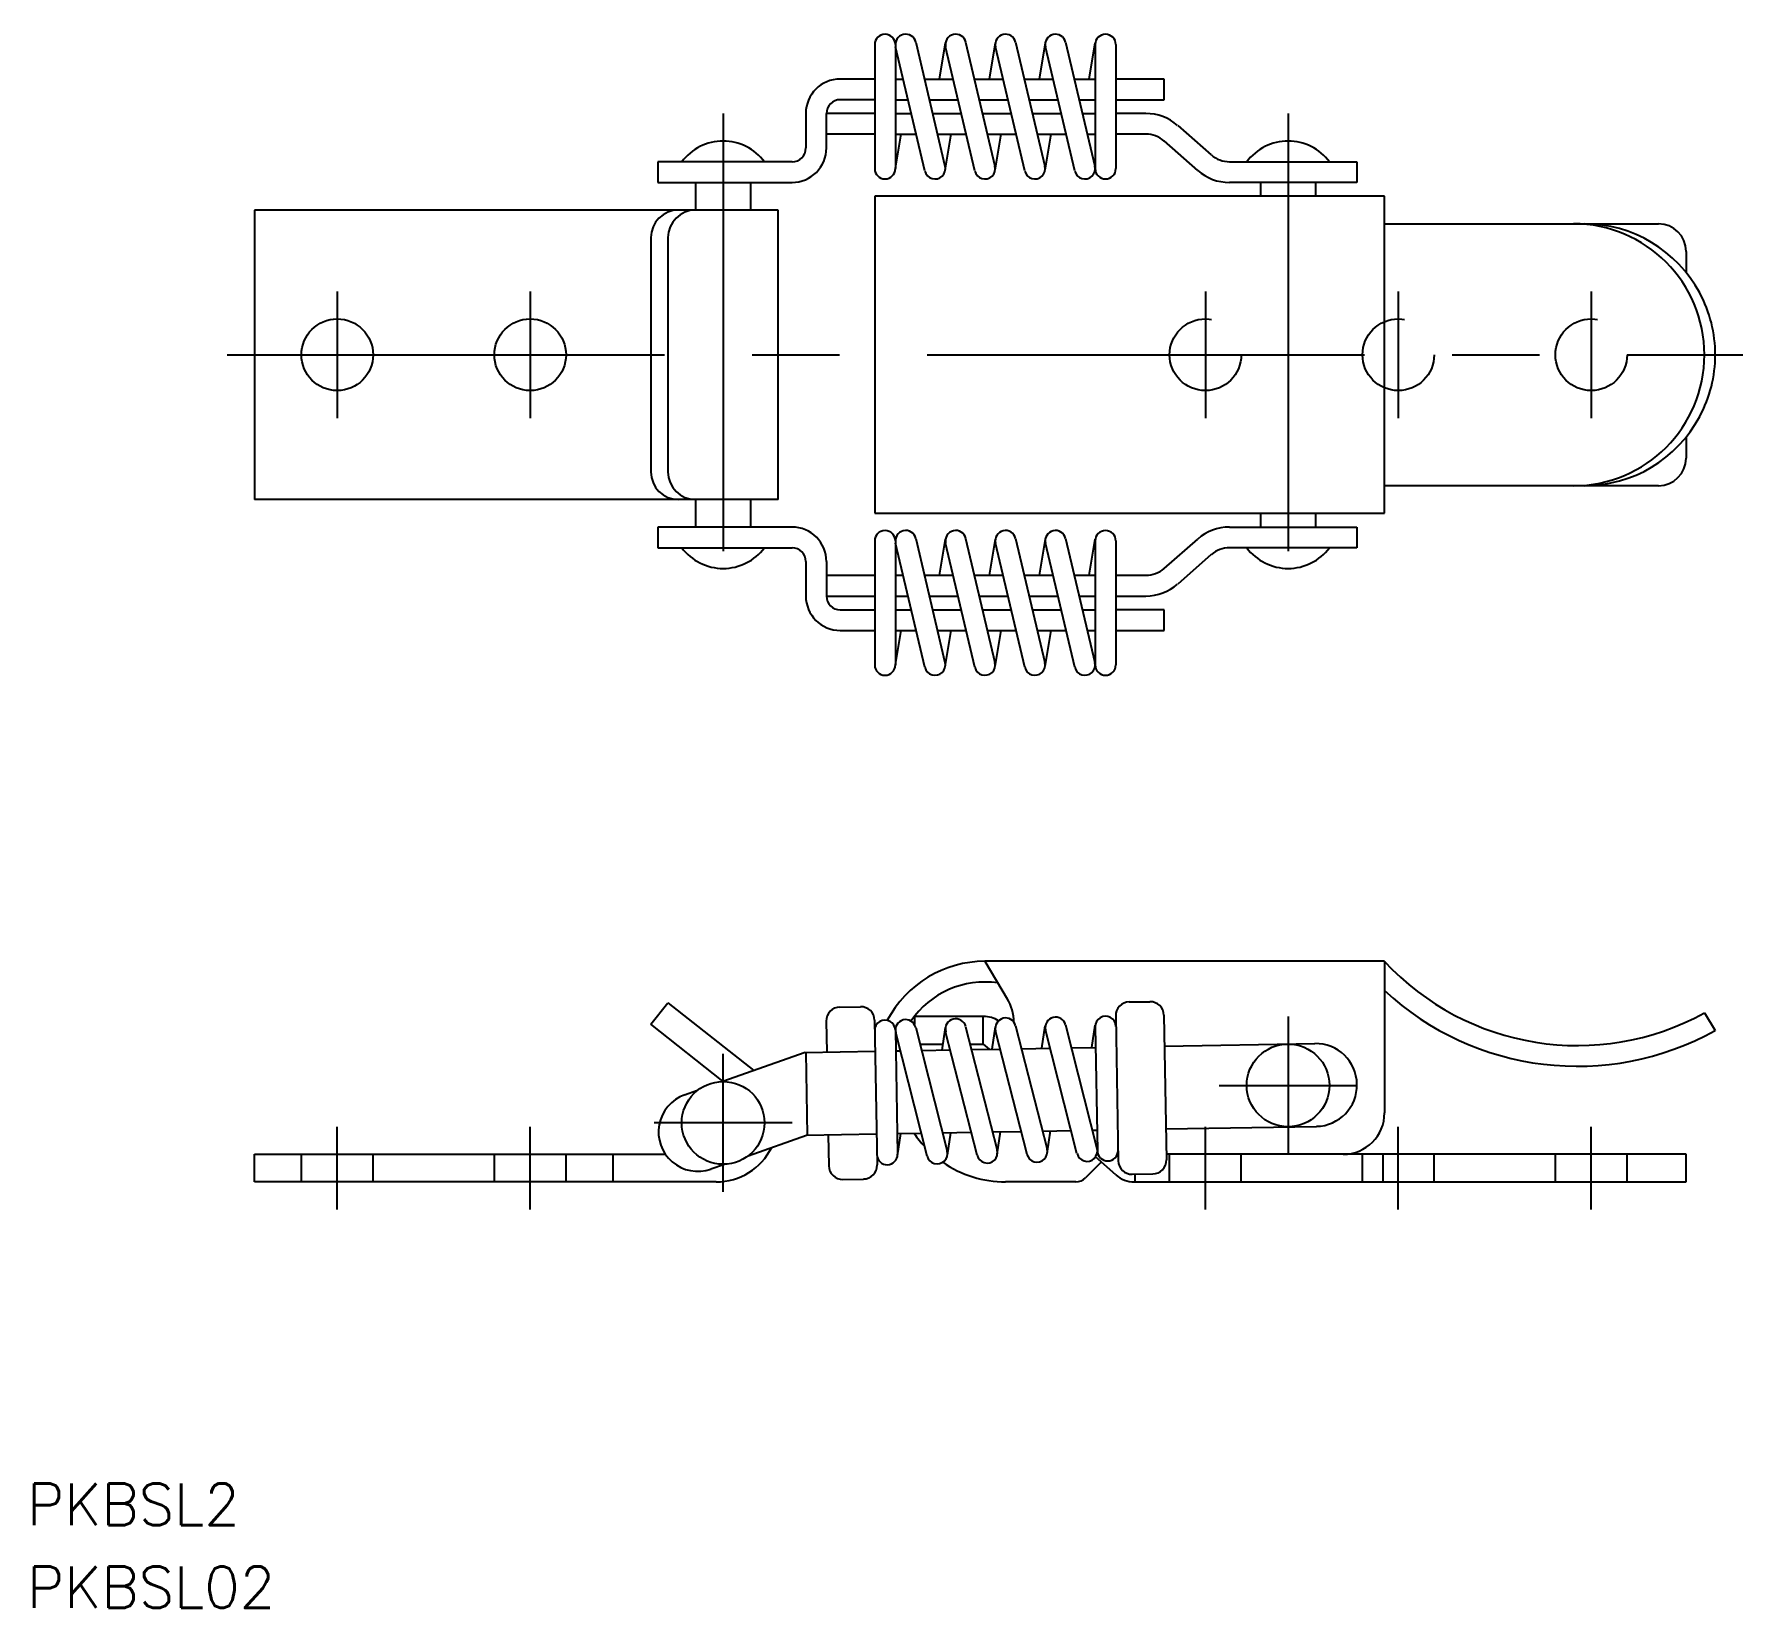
# Model space of a CAD drawing. Extents: x -61 to 63, y -91 to 23.
import ezdxf

# ---------------------------------------------------------------- set-up
doc = ezdxf.new("R2010")
doc.units = 0
doc.linetypes.add('CENTER', pattern=[50.8, 31.75, -6.35, 6.35, -6.35])
doc.linetypes.add('DASHED', pattern=[19.05, 12.7, -6.35])
doc.layers.get('0').update_dxf_attribs({"linetype": 'CONTINUOUS'})
doc.layers.add('CENTER', color=1, linetype='CENTER')
doc.styles.get("Standard").update_dxf_attribs({"font": 'txt.shx', "height": 3, "bigfont": 'bigfont.shx'})

# ---------------------------------------------------------------- blocks, each defined once
blk = doc.blocks.new('*U17')
at = {"color": 7, "linetype": 'CONTINUOUS'}
blk.add_text('PKBSL2', height=3, dxfattribs=at).set_placement((-61.51, -84.89))
blk = doc.blocks.new('*U18')
at = {"color": 7, "linetype": 'CONTINUOUS'}
blk.add_text('PKBSL02', height=3, dxfattribs=at).set_placement((-61.51, -90.9))

msp = doc.modelspace()

# ---------------------------------------------------------------- linework, layer by layer
at = {"color": 7, "linetype": 'CONTINUOUS'}
for p, q in [((0, 22.5), (0, 13.5)), ((1.5, 22.5), (1.5, 13.5)), ((3.65, 13.33), (1.52, 22.33)), ((2.98, 22.68), (5.1, 13.68)), ((4.7, 20), (5.14, 22.63)), ((7.27, 13.33), (5.15, 22.33)), ((6.6, 22.68), (8.73, 13.68)), ((8.32, 20), (8.76, 22.63)), ((10.9, 13.33), (8.77, 22.33)), ((10.23, 22.68), (12.35, 13.68)), ((11.95, 20), (12.39, 22.63)), ((14.52, 13.33), (12.4, 22.33)), ((13.85, 22.68), (15.98, 13.68)), ((15.57, 20), (16.01, 22.63)), ((16, 22.5), (16, 13.5)), ((17.5, 22.5), (17.5, 13.5)), ((0, 20), (-2.5, 20)), ((1.5, 20), (2.07, 20)), ((3.61, 20), (5.69, 20)), ((7.24, 20), (9.32, 20)), ((10.86, 20), (12.94, 20)), ((14.49, 20), (16, 20)), ((21, 20), (17.5, 20)), ((21, 18.5), (21, 20)), ((-5, 17.5), (-5, 15)), ((0, 17.5), (-3.5, 17.5)), ((-3.5, 15), (-3.5, 17.5)), ((0, 18.5), (-2.5, 18.5)), ((1.5, 18.5), (2.42, 18.5)), ((1.5, 17.5), (2.66, 17.5)), ((3.97, 18.5), (6.05, 18.5)), ((4.2, 17.5), (6.28, 17.5)), ((7.59, 18.5), (9.67, 18.5)), ((7.83, 17.5), (9.91, 17.5)), ((11.22, 18.5), (13.3, 18.5)), ((11.45, 17.5), (13.53, 17.5)), ((14.84, 18.5), (16, 18.5)), ((15.08, 17.5), (16, 17.5)), ((17.5, 18.5), (21, 18.5)), ((19.68, 17.5), (17.5, 17.5)), ((21.99, 16.63), (24.43, 14.49)), ((0, 16), (-3.5, 16)), ((1.49, 13.38), (1.93, 16)), ((1.5, 16), (3.01, 16)), ((4.56, 16), (6.64, 16)), ((5.11, 13.38), (5.55, 16)), ((8.18, 16), (10.26, 16)), ((8.74, 13.38), (9.18, 16)), ((11.81, 16), (13.89, 16)), ((12.36, 13.38), (12.8, 16)), ((15.43, 16), (16, 16)), ((19.68, 16), (17.5, 16)), ((23.45, 13.37), (21, 15.51)), ((-6, 14), (-15.74, 14)), ((-15.74, 14), (-15.74, 12.5)), ((25.75, 14), (35, 14)), ((35, 14), (35, 12.5)), ((-15.74, 12.5), (-6, 12.5)), ((-13, 12.5), (-13, 10.5)), ((-9, 12.5), (-9, 10.5)), ((35, 12.5), (25.75, 12.5)), ((28, 12.5), (28, 11.5)), ((32, 12.5), (32, 11.5)), ((37, 11.5), (0, 11.5)), ((0, 11.5), (0, -11.5)), ((37, -11.5), (37, 11.5)), ((-7, 10.5), (-45, 10.5)), ((-45, 10.5), (-45, -10.5)), ((-7, -10.5), (-7, 10.5)), ((37, 9.5), (56.88, 9.5)), ((-16.24, 8.5), (-16.24, -8.5)), ((-15, 8.5), (-15, -8.5)), ((58.88, 7.5), (58.88, 5.99)), ((58.88, -5.99), (58.88, -7.5)), ((56.88, -9.5), (37, -9.5)), ((-7, -10.5), (-45, -10.5)), ((-13, -10.5), (-13, -12.5)), ((-9, -10.5), (-9, -12.5)), ((0, -11.5), (37, -11.5)), ((28, -11.5), (28, -12.5)), ((32, -11.5), (32, -12.5)), ((-6, -12.5), (-15.74, -12.5)), ((-15.74, -12.5), (-15.74, -14)), ((0, -13.5), (0, -22.5)), ((1.5, -13.5), (1.5, -22.5)), ((2.98, -13.33), (5.1, -22.33)), ((4.7, -16), (5.14, -13.38)), ((6.6, -13.33), (8.73, -22.33)), ((8.32, -16), (8.76, -13.38)), ((10.23, -13.33), (12.35, -22.33)), ((11.95, -16), (12.39, -13.38)), ((13.85, -13.33), (15.98, -22.33)), ((15.57, -16), (16.01, -13.38)), ((16, -13.5), (16, -22.5)), ((17.5, -13.5), (17.5, -22.5)), ((21, -15.51), (23.45, -13.37)), ((25.75, -12.5), (35, -12.5)), ((35, -12.5), (35, -14)), ((-15.74, -14), (-6, -14)), ((3.65, -22.67), (1.52, -13.67)), ((7.27, -22.67), (5.15, -13.67)), ((10.9, -22.67), (8.77, -13.67)), ((14.52, -22.67), (12.4, -13.67)), ((24.43, -14.49), (21.99, -16.63)), ((35, -14), (25.75, -14)), ((-5, -15), (-5, -17.5)), ((-3.5, -15), (-3.5, -17.5)), ((-3.5, -16), (0, -16)), ((1.5, -16), (2.07, -16)), ((3.61, -16), (5.69, -16)), ((7.24, -16), (9.32, -16)), ((10.86, -16), (12.94, -16)), ((14.49, -16), (16, -16)), ((17.5, -16), (19.68, -16)), ((-3.5, -17.5), (0, -17.5)), ((-2.5, -18.5), (0, -18.5)), ((1.5, -17.5), (2.42, -17.5)), ((1.5, -18.5), (2.66, -18.5)), ((3.97, -17.5), (6.05, -17.5)), ((4.2, -18.5), (6.28, -18.5)), ((7.59, -17.5), (9.67, -17.5)), ((7.83, -18.5), (9.91, -18.5)), ((11.22, -17.5), (13.3, -17.5)), ((11.45, -18.5), (13.53, -18.5)), ((14.84, -17.5), (16, -17.5)), ((15.08, -18.5), (16, -18.5)), ((17.5, -17.5), (19.68, -17.5)), ((21, -18.5), (17.5, -18.5)), ((21, -20), (21, -18.5)), ((-2.5, -20), (0, -20)), ((1.49, -22.62), (1.93, -20)), ((1.5, -20), (3.01, -20)), ((4.56, -20), (6.64, -20)), ((5.11, -22.62), (5.55, -20)), ((8.18, -20), (10.26, -20)), ((8.74, -22.62), (9.18, -20)), ((11.81, -20), (13.89, -20)), ((12.36, -22.62), (12.8, -20)), ((15.43, -20), (16, -20)), ((17.5, -20), (21, -20)), ((37, -44), (8, -44)), ((8, -44), (9.61, -46.71)), ((37, -44), (37, -55)), ((-16.24, -48.57), (-15, -47)), ((-15, -47), (-8.77, -51.92)), ((18.47, -46.95), (19.97, -46.93)), ((-3.51, -48.34), (-3.47, -50.59)), ((-2.53, -47.32), (-1.03, -47.29)), ((-0.01, -48.27), (0.17, -58.77)), ((7.91, -48), (2.88, -48)), ((2.88, -48), (2.88, -48.57)), ((7.88, -50), (7.88, -48)), ((17.49, -47.97), (17.67, -58.47)), ((20.99, -47.91), (21.17, -58.41)), ((60.21, -47.73), (61, -49.01)), ((-11, -52.71), (-16.24, -48.57)), ((1.5, -49), (1.66, -58)), ((3.81, -58.13), (1.53, -49.17)), ((2.98, -48.8), (5.26, -57.76)), ((4.89, -50.44), (5.13, -48.81)), ((7.43, -58.07), (5.15, -49.11)), ((6.6, -48.74), (8.89, -57.7)), ((8.52, -50.38), (8.76, -48.75)), ((11.06, -58.01), (8.77, -49.04)), ((10.23, -48.67), (12.51, -57.63)), ((12.14, -50.31), (12.38, -48.68)), ((14.68, -57.94), (12.4, -48.98)), ((13.85, -48.61), (16.13, -57.57)), ((15.77, -50.25), (16.01, -48.62)), ((16, -48.75), (16.16, -57.74)), ((-5.05, -50.61), (-11.01, -52.72)), ((-5.05, -50.61), (0.03, -50.52)), ((-5, -50.61), (-4.9, -56.61)), ((1.53, -50.5), (1.86, -50.49)), ((3.28, -50), (4.96, -50)), ((3.4, -50.47), (5.49, -50.43)), ((6.93, -50), (7.88, -50)), ((7.03, -50.4), (9.11, -50.37)), ((7.88, -50), (8.3, -50.38)), ((10.65, -50.34), (12.74, -50.3)), ((14.28, -50.28), (16.03, -50.24)), ((21.03, -50.16), (31.95, -49.97)), ((-12.87, -53.37), (-13.79, -53.7)), ((-9.19, -58.11), (-4.95, -56.61)), ((-4.95, -56.61), (0.13, -56.52)), ((-3.37, -56.58), (-3.33, -58.83)), ((1.63, -56.5), (3.38, -56.47)), ((1.65, -58.12), (1.89, -56.49)), ((4.92, -56.44), (7.01, -56.4)), ((5.28, -58.06), (5.52, -56.43)), ((8.55, -56.38), (10.63, -56.34)), ((8.9, -57.99), (9.14, -56.37)), ((12.17, -56.31), (14.26, -56.28)), ((12.52, -57.93), (12.77, -56.3)), ((15.8, -56.25), (16.13, -56.24)), ((21.13, -56.16), (32.05, -55.97)), ((-45, -58), (-15.19, -58)), ((-45, -60), (-45, -58)), ((-19, -58), (-19, -60)), ((17.51, -59.49), (16.03, -58.17)), ((17.66, -58), (17.61, -58)), ((58.88, -58), (21.16, -58)), ((36.88, -58), (36.88, -60)), ((58.88, -60), (58.88, -58)), ((-11.9, -59.06), (-10.9, -58.71)), ((16.45, -58.55), (15.29, -59.71)), ((18.69, -59.45), (20.19, -59.42)), ((18.88, -59.45), (18.88, -60)), ((-11.5, -60), (-45, -60)), ((-2.31, -59.82), (-0.81, -59.79)), ((14.59, -60), (9.5, -60)), ((18.84, -60), (58.88, -60))]:
    msp.add_line(p, q, dxfattribs=at)
at = {"color": 3, "linetype": 'DASHED'}
for p, q in [((-41.6, -60), (-41.6, -58)), ((-36.4, -60), (-36.4, -58)), ((-27.6, -60), (-27.6, -58)), ((-22.4, -60), (-22.4, -58)), ((21.4, -60), (21.4, -58)), ((26.6, -60), (26.6, -58)), ((35.4, -60), (35.4, -58)), ((40.6, -60), (40.6, -58)), ((49.4, -60), (49.4, -58)), ((54.6, -60), (54.6, -58))]:
    msp.add_line(p, q, dxfattribs=at)
at = {"color": 7, "linetype": 'CONTINUOUS'}
for centre, radius in [((-39, 0), 2.6), ((-25, 0), 2.6), ((30, -53), 3), ((-11, -55.72), 3)]:
    msp.add_circle(centre, radius, dxfattribs=at)
at = {"color": 3, "linetype": 'DASHED'}
for centre in [(24, 0), (38, 0), (52, 0)]:
    msp.add_circle(centre, 2.6, dxfattribs=at)
at = {"color": 7, "linetype": 'CONTINUOUS'}
for centre, radius, start, end in [((0.75, 22.5), 0.75, 0, 180), ((2.25, 22.5), 0.75, 13.2849, 193.2849), ((5.88, 22.5), 0.75, 13.2849, 193.2849), ((9.5, 22.5), 0.75, 13.2849, 193.2849), ((13.12, 22.5), 0.75, 13.2849, 193.2849), ((16.75, 22.5), 0.75, 0, 180), ((-2.5, 17.5), 2.5, 90, 180), ((-2.5, 17.5), 1, 90, 180), ((19.68, 14), 3.5, 48.8141, 90), ((-11, 11.75), 3.75, 36.8699, 143.1301), ((-6, 15), 1, 270, 0), ((-6, 15), 2.5, 270, 0), ((19.68, 14), 2, 48.8141, 90), ((30, 11.75), 3.75, 36.8699, 143.1301), ((4.38, 13.5), 0.75, 193.2849, 13.2849), ((8, 13.5), 0.75, 193.2849, 13.2849), ((11.62, 13.5), 0.75, 193.2849, 13.2849), ((15.25, 13.5), 0.75, 193.2849, 13.2849), ((25.75, 16), 2, 228.8141, 270), ((0.75, 13.5), 0.75, 180, 0), ((16.75, 13.5), 0.75, 180, 0), ((25.75, 16), 3.5, 228.8141, 270), ((-14.24, 8.5), 2, 90, 180), ((-13, 8.5), 2, 90, 180), ((50.71, 0), 9.5, 270, 90), ((51.5, 0), 9.5, 28.1471, 90), ((56.88, 7.5), 2, 0, 90), ((51.5, 0), 9.5, 0, 28.1471), ((51.5, 0), 9.5, 331.8529, 0), ((51.5, 0), 9.5, 270, 331.8529), ((-14.24, -8.5), 2, 180, 270), ((-13, -8.5), 2, 180, 270), ((56.88, -7.5), 2, 270, 0), ((-6, -15), 2.5, 0, 90), ((0.75, -13.5), 0.75, 0, 180), ((2.25, -13.5), 0.75, 13.2849, 193.2849), ((5.88, -13.5), 0.75, 13.2849, 193.2849), ((9.5, -13.5), 0.75, 13.2849, 193.2849), ((13.12, -13.5), 0.75, 13.2849, 193.2849), ((16.75, -13.5), 0.75, 0, 180), ((25.75, -16), 3.5, 90, 131.1859), ((-11, -11.75), 3.75, 216.8699, 323.1301), ((-6, -15), 1, 0, 90), ((25.75, -16), 2, 90, 131.1859), ((30, -11.75), 3.75, 216.8699, 323.1301), ((19.68, -14), 2, 270, 311.1859), ((19.68, -14), 3.5, 270, 311.1859), ((-2.5, -17.5), 2.5, 180, 270), ((-2.5, -17.5), 1, 180, 270), ((0.75, -22.5), 0.75, 180, 0), ((4.38, -22.5), 0.75, 193.2849, 13.2849), ((8, -22.5), 0.75, 193.2849, 13.2849), ((11.62, -22.5), 0.75, 193.2849, 13.2849), ((15.25, -22.5), 0.75, 193.2849, 13.2849), ((16.75, -22.5), 0.75, 180, 0), ((8, -52), 8, 90, 152.2864), ((50.99, -31.02), 19.09, 222.8539, 298.8789), ((8, -52), 6.5, 81.733, 145.7012), ((6.61, -48.5), 3.5, 1.3678, 30.8045), ((18.49, -47.95), 1, 91, 181), ((19.99, -47.93), 1, 1, 91), ((50.99, -31.02), 20.59, 227.1812, 299.0789), ((-2.51, -48.32), 1, 91, 181), ((-1.01, -48.29), 1, 1, 91), ((0.75, -49.01), 0.75, 1, 181), ((2.25, -48.98), 0.75, 14.2849, 194.2849), ((5.88, -48.92), 0.75, 14.2849, 194.2849), ((7.91, -50), 2, 57.5397, 90), ((9.5, -48.86), 0.75, 14.2849, 194.2849), ((13.13, -48.8), 0.75, 14.2849, 194.2849), ((16.75, -48.73), 0.75, 1, 181), ((32, -52.97), 3, 271, 91), ((-12.84, -56.38), 2.85, 109.4349, 289.4349), ((34, -55), 3, 270, 0), ((9.5, -52), 8, 214.0158, 222.7981), ((-11.5, -55.5), 4.5, 270, 333.5803), ((0.91, -58.01), 0.75, 181, 1), ((4.53, -57.95), 0.75, 194.2849, 14.2849), ((8.16, -57.88), 0.75, 194.2849, 14.2849), ((11.78, -57.82), 0.75, 194.2849, 14.2849), ((15.41, -57.76), 0.75, 194.2849, 14.2849), ((16.41, -59), 1, 101.4745, 108.4945), ((16.91, -57.73), 0.75, 181, 1), ((-2.33, -58.82), 1, 181, 271), ((-0.83, -58.79), 1, 271, 1), ((9.5, -52), 8, 235.276, 270), ((18.84, -58), 2, 228.2397, 270), ((18.67, -58.45), 1, 181, 271), ((20.17, -58.42), 1, 271, 1), ((14.59, -59), 1, 270, 315)]:
    msp.add_arc(centre, radius, start, end, dxfattribs=at)
at = {"layer": 'CENTER', "color": 1, "linetype": 'CENTER'}
for p, q in [((-11, 17.5), (-11, -17.5)), ((30, 17.5), (30, -17.5)), ((-39, 4.6), (-39, -4.6)), ((-25, 4.6), (-25, -4.6)), ((24, 4.6), (24, -4.6)), ((38, 4.6), (38, -4.6)), ((52, 4.6), (52, -4.6)), ((-47, 0), (63, 0)), ((30, -48), (30, -58)), ((-11, -60.72), (-11, -50.72)), ((25, -53), (35, -53)), ((-6, -55.72), (-16, -55.72)), ((-39, -62), (-39, -56)), ((-25, -62), (-25, -56)), ((24, -62), (24, -56)), ((38, -62), (38, -56)), ((52, -62), (52, -56))]:
    msp.add_line(p, q, dxfattribs=at)

# ---------------------------------------------------------------- block references
at = {"color": 7, "linetype": 'CONTINUOUS'}
for name in ['*U17', '*U18']:
    msp.add_blockref(name, (0, 0), dxfattribs=at)

doc.saveas('drawing.dxf')
